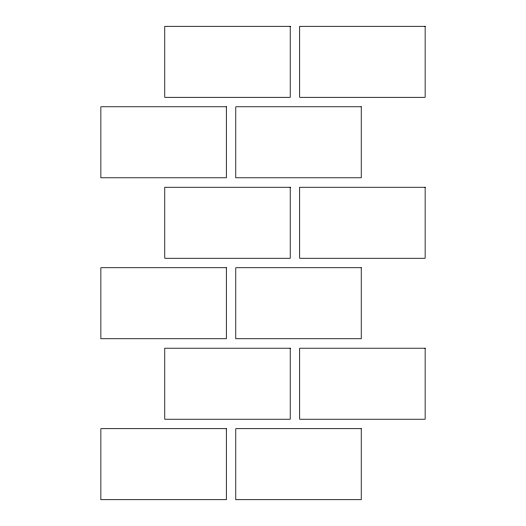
<?xml version="1.0" encoding="UTF-8"?>
<svg xmlns="http://www.w3.org/2000/svg" width="526" height="526" viewBox="0 0 526 526"><rect width="100%" height="100%" fill="white"/><g stroke="black" fill="none" stroke-linecap="round" stroke-linejoin="round"><path stroke-width="0.79" d="M290.22 26.3L164.769 26.3L164.769 97.31L290.22 97.31L290.22 26.3M425.139 26.3L299.688 26.3L299.688 97.31L425.139 97.31L425.139 26.3M226.311 106.778L100.861 106.778L100.861 177.788L226.311 177.788L226.311 106.778M361.23 106.778L235.78 106.778L235.78 177.788L361.23 177.788L361.23 106.778M290.22 187.256L164.769 187.256L164.769 258.266L290.22 258.266L290.22 187.256M425.139 187.256L299.688 187.256L299.688 258.266L425.139 258.266L425.139 187.256M226.311 267.734L100.861 267.734L100.861 338.744L226.311 338.744L226.311 267.734M361.23 267.734L235.78 267.734L235.78 338.744L361.23 338.744L361.23 267.734M290.22 348.212L164.769 348.212L164.769 419.222L290.22 419.222L290.22 348.212M425.139 348.212L299.688 348.212L299.688 419.222L425.139 419.222L425.139 348.212M226.311 428.69L100.861 428.69L100.861 499.7L226.311 499.7L226.311 428.69M361.23 428.69L235.78 428.69L235.78 499.7L361.23 499.7L361.23 428.69"/></g></svg>
